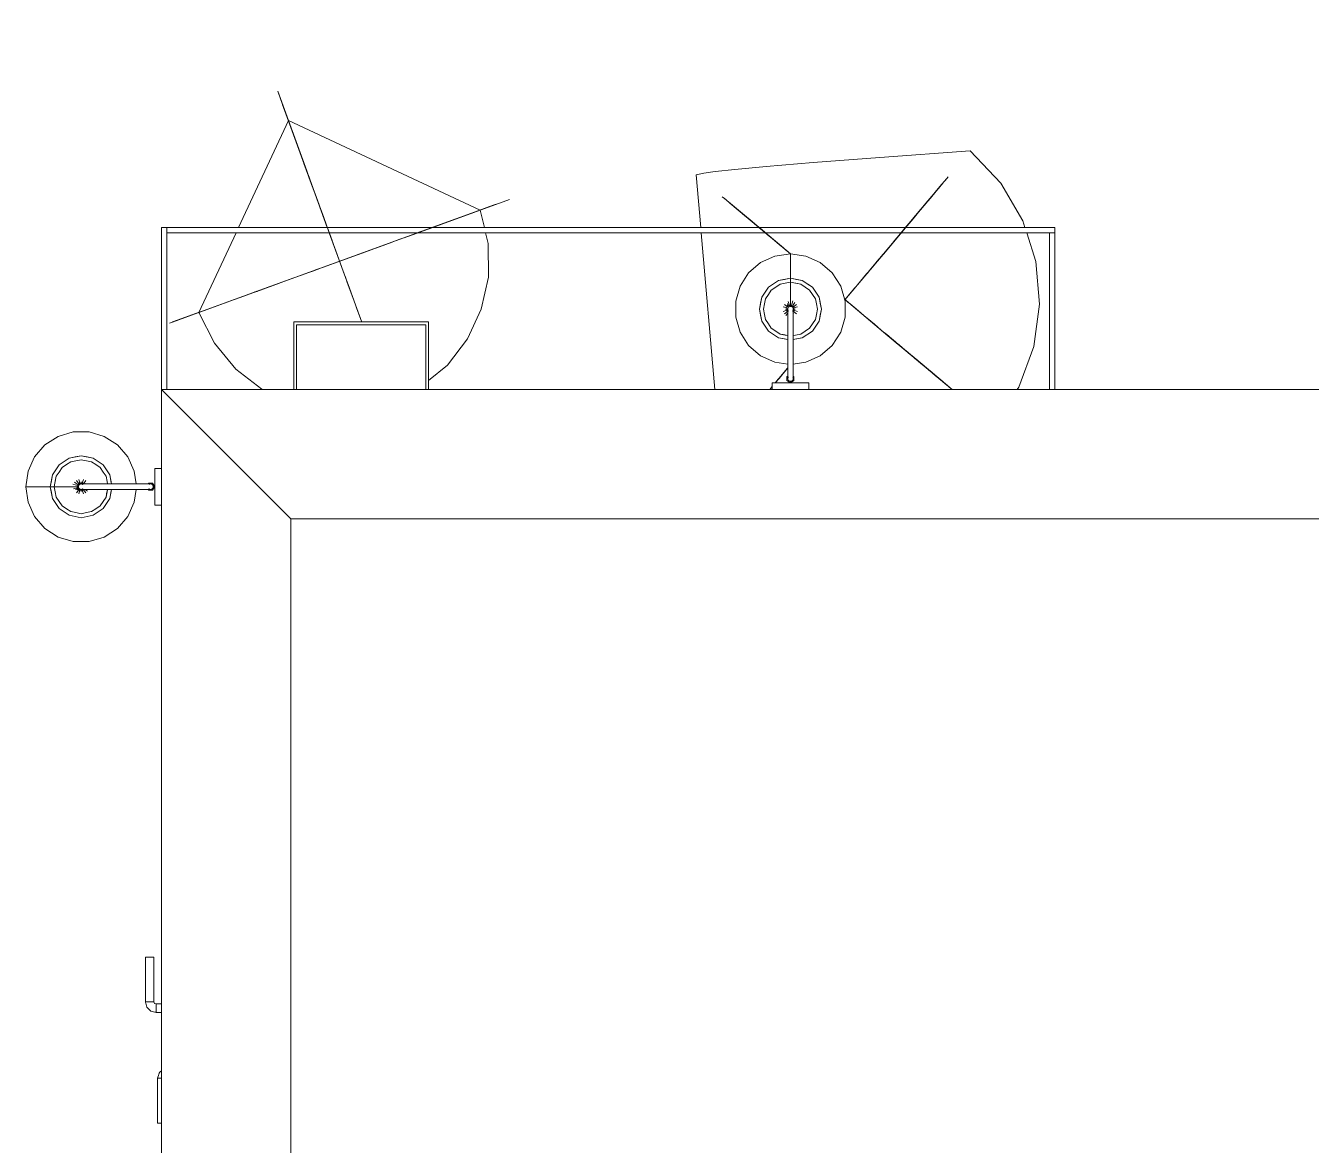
# Model space of a CAD drawing. Header units: inches. Extents: x -578 to 1873, y 397 to 1812.
# Drawn here: x 548.1 to 667.2, y 1440.7 to 1544.4 of the extents above; entities that cross this region are included whole.
import ezdxf

# ---------------------------------------------------------------- set-up
doc = ezdxf.new("R2010")
doc.units = ezdxf.units.IN
doc.header["$MEASUREMENT"] = 0
for name, color, linetype, lineweight in [('A-DOOR', 31, 'Continuous', 13), ('A-WALL', 113, 'Continuous', 13), ('E-LITE-EQPM', 33, 'Continuous', 9), ('L-PLNT', 71, 'Continuous', 9), ('Q-SPCQ', 91, 'Continuous', 9)]:
    doc.layers.add(name, color=color, linetype=linetype, lineweight=lineweight)

# ---------------------------------------------------------------- blocks, each defined once
blk = doc.blocks.new('3D Cad File Example_dwg_Door-Passage-Double-Flush - 72_ x 84_-1325326-_3D_-2813-Level 1')
at = {"layer": 'A-DOOR', "color": 21, "lineweight": 9}
for p, q in [((2.58, 5.93), (2.59, 6)), ((2.63, 6.12), (2.59, 6)), ((2.63, 6.12), (2.66, 6.24)), ((2.66, 6.24), (2.69, 6.36)), ((2.69, 6.36), (2.78, 6.45)), ((2.78, 6.45), (2.87, 6.54)), ((2.96, 6.63), (2.87, 6.54)), ((3.05, 6.72), (2.96, 6.63)), ((3.05, 6.72), (3.17, 6.76)), ((3.17, 6.76), (3.29, 6.79)), ((3.29, 6.79), (3.42, 6.82)), ((3.35, 5.87), (3.4, 6.01)), ((3.54, 6.07), (3.4, 6.01)), ((3.42, 6.82), (3.48, 6.84)), ((3.48, 6.84), (3.54, 6.86)), ((3.54, 6.86), (7.68, 6.86)), ((3.54, 6.86), (3.54, 6.84)), ((3.54, 6.8), (3.54, 6.84)), ((3.54, 6.74), (3.54, 6.8)), ((3.54, 6.74), (3.54, 6.66)), ((3.54, 6.56), (3.54, 6.66)), ((3.54, 6.46), (3.54, 6.56)), ((3.54, 6.46), (3.54, 6.36)), ((3.54, 6.36), (3.54, 6.26)), ((3.54, 6.18), (3.54, 6.26)), ((3.54, 6.12), (3.54, 6.18)), ((3.54, 6.12), (3.54, 6.08)), ((3.54, 6.07), (3.54, 6.08)), ((3.54, 6.07), (7.68, 6.07)), ((7.68, 6.84), (7.68, 6.86)), ((7.68, 6.84), (7.68, 6.86)), ((7.68, 6.84), (7.68, 6.8)), ((7.68, 6.74), (7.68, 6.8)), ((7.68, 6.74), (7.68, 6.66)), ((7.68, 6.66), (7.68, 6.56)), ((7.68, 6.56), (7.68, 6.46)), ((7.68, 6.46), (7.68, 6.36)), ((7.68, 6.36), (7.68, 6.26)), ((7.68, 6.18), (7.68, 6.26)), ((7.68, 6.18), (7.68, 6.12)), ((7.68, 6.08), (7.68, 6.12)), ((7.68, 6.08), (7.68, 6.07)), ((7.68, 6.08), (7.68, 6.07)), ((-3.54, 5.73), (-7.68, 5.73)), ((-7.68, 5.72), (-7.68, 5.73)), ((-7.68, 5.72), (-7.68, 5.73)), ((-7.68, 5.72), (-7.68, 5.68)), ((-7.68, 5.62), (-7.68, 5.68)), ((-7.68, 5.62), (-7.68, 5.53)), ((-7.68, 5.53), (-7.68, 5.44)), ((-7.68, 5.38), (-7.68, 5.44)), ((-3.48, 5.71), (-3.54, 5.73)), ((-3.54, 5.73), (-3.54, 5.72)), ((-3.54, 5.68), (-3.54, 5.72)), ((-3.54, 5.62), (-3.54, 5.68)), ((-3.54, 5.62), (-3.54, 5.53)), ((-3.54, 5.44), (-3.54, 5.53)), ((-3.54, 5.44), (-3.54, 5.38)), ((-3.48, 5.71), (-3.42, 5.7)), ((-3.29, 5.66), (-3.42, 5.7)), ((-3.29, 5.66), (-3.17, 5.63)), ((-3.05, 5.6), (-3.17, 5.63)), ((-3.05, 5.6), (-2.96, 5.51)), ((-2.96, 5.51), (-2.87, 5.42)), ((2.56, 5.87), (2.58, 5.93)), ((2.56, 5.38), (2.56, 5.87)), ((2.56, 5.87), (2.57, 5.87)), ((2.61, 5.87), (2.57, 5.87)), ((2.67, 5.87), (2.61, 5.87)), ((2.76, 5.87), (2.67, 5.87)), ((2.85, 5.87), (2.76, 5.87)), ((2.95, 5.87), (2.85, 5.87)), ((3.06, 5.87), (2.95, 5.87)), ((3.15, 5.87), (3.06, 5.87)), ((3.23, 5.87), (3.15, 5.87)), ((3.29, 5.87), (3.23, 5.87)), ((3.33, 5.87), (3.29, 5.87)), ((3.35, 5.87), (3.33, 5.87)), ((3.35, 5.38), (3.35, 5.87))]:
    blk.add_line(p, q, dxfattribs=at)
blk = doc.blocks.new('3D Cad File Example_dwg_Scupper - 12_W x 9_H-1923572-_3D_-3508-Level 1')
at = {"layer": 'Q-SPCQ'}
for p, q in [((-6.25, 5.13), (-6.25, 11.38)), ((6.25, 11.38), (-6.25, 11.38)), ((-6, 5.13), (-6, 11.12)), ((6, 11.12), (-6, 11.12)), ((6, 11.12), (6, 5.13)), ((6.25, 5.13), (6.25, 11.38))]:
    blk.add_line(p, q, dxfattribs=at)
blk = doc.blocks.new('3D Cad File Example_dwg_RPC Shrub - Lupin 3_-10_-1394599-_3D_-V99-Level 1')
at = {"layer": 'L-PLNT'}
for p, q in [((0, 16.02), (0, 16.76)), ((0, 16.76), (0, 8.9)), ((0, 7.27), (0, 16.02)), ((0, 14.98), (0, 15.42)), ((0, 15.42), (0, 15.14)), ((0, 15.14), (0, 10.95)), ((0, 14.98), (0, 9.94)), ((0, 14.09), (0, 14.83)), ((0, 14.83), (0, 8.16)), ((0, 13.86), (-7.72, 6.14)), ((0, 9.19), (0, 14.09)), ((13.86, 0), (0, 13.86)), ((0, 8.14), (0, 10.95)), ((0, 9.87), (0, 10.08)), ((0, 10.08), (0, 8.9)), ((0, 8.16), (0, 9.94)), ((0, 9.52), (0, 9.9)), ((0, 9.9), (0, 3.33)), ((0, 9.87), (0, 9.48)), ((0, 7.12), (0, 9.64)), ((0, 9.59), (0, 9.64)), ((0, 9.59), (0, 9.51)), ((0, 9.52), (0, 9.19)), ((0, 9.51), (0, 9.39)), ((0, 9.48), (0, 6.82)), ((0, 9.39), (0, 9.26)), ((0, 9.26), (0, 9.12)), ((0, 9.19), (0, 8.88)), ((0, 8.9), (0, 9.19)), ((0, 8.34), (0, 9.14)), ((0, 9.14), (0, 7.56)), ((0, 9.12), (0, 9)), ((0, 8.9), (0, 9)), ((0, 8.88), (0, 8.58)), ((0, 8.58), (0, 8.27)), ((0, 7.8), (0, 8.34)), ((0, 6.82), (0, 8.3)), ((0, 8.2), (0, 8.3)), ((0, 8.27), (0, 7.94)), ((0, 8.2), (0, 8.08)), ((0, 7.56), (0, 8.14)), ((0, 8.08), (0, 7.95)), ((0, 7.95), (0, 7.81)), ((0, 7.94), (0, 7.56)), ((0, 7.81), (0, 7.7)), ((0, 7.48), (0, 7.8)), ((0, 7.61), (0, 7.7)), ((0, 7.56), (0, 7.61)), ((0, 7.41), (0, 7.56)), ((0, 7.43), (0, 7.56)), ((0, 7.48), (0, 7.41)), ((0, 7.43), (0, 7.32)), ((0, 6.38), (0, 7.42)), ((0, 7.41), (0, 7.42)), ((0, 6.82), (0, 7.41)), ((0, 7.32), (0, 7.24)), ((0, 7.27), (0, 7.12)), ((0, 7.24), (0, 7.17)), ((0, 7.17), (0, 7.11)), ((0, 7.11), (0, 7.05)), ((0, 7.05), (0, 6.97)), ((0, 6.97), (0, 6.38)), ((0, 6.82), (0, 5.93)), ((-8.11, 5.75), (-13.86, 0)), ((0, 3.56), (0, 5.93)), ((0, 5.19), (0, 5.34)), ((0, 4.3), (0, 5.34)), ((0, 5.19), (0, 4.3)), ((0, 4.3), (0, 3.56)), ((0, 4.3), (0, 3.71)), ((0, 3.11), (0, 3.71)), ((0, 2.04), (0, 3.39)), ((0, 3.39), (0, 3.2)), ((0, 3.2), (0, 2.37)), ((0, 2.22), (0, 3.11)), ((0, 2.79), (0, -5.99)), ((0, 2.37), (0, 2.22)), ((0, 2.04), (0, 2.22)), ((0, 2.22), (0, 0.84)), ((0, 1.04), (0, 1.48)), ((0, 1.48), (0, 0.12)), ((-13.86, 0), (-13.49, -3.17)), ((0, 1.04), (0, -1.33)), ((0, 0.84), (0, 0.21)), ((0, 0.12), (0, 0.21)), ((13.86, 0), (13.67, -1.65)), ((-16, 0), (-16.76, 0)), ((-16.76, 0), (-16.61, 0)), ((-8.9, 0), (-16.61, 0)), ((-16.45, 0), (-16.46, 0)), ((-16.46, 0), (-14.6, 0)), ((-16.45, 0), (-14.43, 0)), ((-16, 0), (-13.82, 0)), ((-14.6, 0), (-10.56, 0)), ((-8.01, 0), (-14.43, 0)), ((-10.38, 0), (-13.94, 0)), ((-13.94, 0), (-13.74, 0)), ((-13.74, 0), (-13.82, 0)), ((-13.79, 0), (-13.05, 0)), ((-13.79, 0), (-8.45, 0)), ((-13.05, 0), (-7.12, 0)), ((-8.75, 0), (-11.27, 0)), ((-11.27, 0), (-10.38, 0)), ((-7.86, 0), (-10.56, 0)), ((7.67, 0), (-10.1, 0)), ((-10.1, 0), (-8.33, 0)), ((-7.86, 0), (-9.79, 0)), ((-9.79, 0), (-9.7, 0)), ((-9.7, 0), (-9.54, 0)), ((-9.54, 0), (-9.33, 0)), ((-9.33, 0), (-9.09, 0)), ((-8.9, 0), (-9.19, 0)), ((-9.19, 0), (-8.01, 0)), ((-9.09, 0), (-8.85, 0)), ((-8.85, 0), (-8.63, 0)), ((-8.75, 0), (-8.36, 0)), ((-8.45, 0), (-8.63, 0)), ((-8.33, 0), (-8.36, 0)), ((-8.11, 0), (-8.16, 0)), ((-8.16, 0), (-5.91, 0)), ((-8.02, 0), (-8.11, 0)), ((-7.64, 0), (-8.02, 0)), ((-7.52, 0), (-7.64, 0)), ((-7.52, 0), (-7.41, 0)), ((-7.41, 0), (-4.6, 0)), ((-7.12, 0), (-6.97, 0)), ((-6.97, 0), (-6.11, 0)), ((-5.91, 0), (-6.11, 0)), ((-4.3, 0), (-5.04, 0)), ((-4.6, 0), (-5.04, 0)), ((-2.67, 0), (-4.3, 0)), ((-2.65, 0), (-3.78, 0)), ((-3.78, 0), (-3.74, 0)), ((-3.74, 0), (-3.14, 0)), ((-2.08, 0), (-3.14, 0)), ((-2.67, 0), (-2.37, 0)), ((-1.78, 0), (-2.65, 0)), ((-1.48, 0), (-2.37, 0)), ((-2.08, 0), (-1.78, 0)), ((-1.33, 0), (-1.48, 0)), ((1.04, 0), (-1.33, 0)), ((1.48, 0), (0.12, 0)), ((0.12, 0), (0.21, 0)), ((0.84, 0), (0.21, 0)), ((2.22, 0), (0.84, 0)), ((1.04, 0), (1.48, 0)), ((2.04, 0), (2.22, 0)), ((2.04, 0), (3.39, 0)), ((2.22, 0), (3.11, 0)), ((2.37, 0), (2.22, 0)), ((3.2, 0), (2.37, 0)), ((3.11, 0), (3.71, 0)), ((3.39, 0), (3.2, 0)), ((4.3, 0), (3.56, 0)), ((3.56, 0), (5.93, 0)), ((4.3, 0), (3.71, 0)), ((5.19, 0), (4.3, 0)), ((4.3, 0), (5.34, 0)), ((5.19, 0), (5.34, 0)), ((6.82, 0), (5.93, 0)), ((6.97, 0), (6.38, 0)), ((6.38, 0), (7.42, 0)), ((6.82, 0), (7.41, 0)), ((9.48, 0), (6.82, 0)), ((6.82, 0), (8.3, 0)), ((7.05, 0), (6.97, 0)), ((7.11, 0), (7.05, 0)), ((7.17, 0), (7.11, 0)), ((7.27, 0), (7.12, 0)), ((7.12, 0), (9.64, 0)), ((7.24, 0), (7.17, 0)), ((7.32, 0), (7.24, 0)), ((7.27, 0), (16.02, 0)), ((7.43, 0), (7.32, 0)), ((7.48, 0), (7.41, 0)), ((7.41, 0), (7.56, 0)), ((7.41, 0), (7.42, 0)), ((7.43, 0), (7.56, 0)), ((7.48, 0), (7.8, 0)), ((7.81, 0), (7.56, 0)), ((7.56, 0), (8.14, 0)), ((9.14, 0), (7.56, 0)), ((7.56, 0), (7.61, 0)), ((7.61, 0), (7.7, 0)), ((7.81, 0), (7.7, 0)), ((7.8, 0), (8.34, 0)), ((7.95, 0), (7.81, 0)), ((8.08, 0), (7.95, 0)), ((8.2, 0), (8.08, 0)), ((8.14, 0), (10.95, 0)), ((14.83, 0), (8.16, 0)), ((8.16, 0), (9.94, 0)), ((8.2, 0), (8.3, 0)), ((8.34, 0), (9.14, 0)), ((10.08, 0), (8.9, 0)), ((8.9, 0), (9, 0)), ((16.76, 0), (8.9, 0)), ((8.9, 0), (9.19, 0)), ((9.12, 0), (9, 0)), ((9.26, 0), (9.12, 0)), ((9.9, 0), (9.14, 0)), ((9.19, 0), (9.14, 0)), ((9.52, 0), (9.19, 0)), ((9.19, 0), (14.09, 0)), ((9.39, 0), (9.26, 0)), ((9.51, 0), (9.39, 0)), ((9.87, 0), (9.48, 0)), ((9.59, 0), (9.51, 0)), ((9.52, 0), (9.9, 0)), ((9.59, 0), (9.64, 0)), ((9.87, 0), (10.08, 0)), ((14.98, 0), (9.94, 0)), ((15.14, 0), (10.95, 0)), ((14.09, 0), (14.83, 0)), ((14.98, 0), (15.42, 0)), ((15.42, 0), (15.14, 0)), ((16.02, 0), (16.76, 0)), ((0, -1.33), (0, -1.48)), ((0, -1.48), (0, -2.37)), ((0, -2.08), (0, -1.78)), ((0, -1.78), (0, -2.65)), ((0, -2.08), (0, -3.14)), ((0, -2.67), (0, -2.37)), ((13.61, -2.16), (13.49, -3.17)), ((-13.49, -3.17), (-12.45, -6.09)), ((0, -2.65), (0, -3.78)), ((0, -2.67), (0, -4.3)), ((0, -3.74), (0, -3.14)), ((13.49, -3.17), (12.45, -6.09)), ((0, -3.78), (0, -3.74)), ((0, -4.3), (0, -5.04)), ((0, -5.99), (0, -4.6)), ((0, -4.6), (0, -5.04)), ((0, -5.99), (0, -5.91)), ((0, -5.91), (0, -5.99)), ((-12.45, -6.09), (-10.81, -8.66)), ((12.45, -6.09), (10.81, -8.66)), ((-10.81, -8.66), (-10.75, -8.73)), ((10.81, -8.66), (8.66, -10.81)), ((8.66, -10.81), (6.09, -12.45)), ((3.97, -13.2), (6.09, -12.45))]:
    blk.add_line(p, q, dxfattribs=at)
blk = doc.blocks.new('3D Cad File Example_dwg_RPC Shrub - Switchgrass 4_-6_-1394617-_3D_-V101-Level 1')
at = {"layer": 'L-PLNT'}
for p, q in [((0, 18.01), (-3.47, 14.54)), ((0.55, 17.55), (0, 18.01)), ((0.55, 17.55), (1.36, 16.83)), ((1.36, 16.83), (2.67, 15.57)), ((2.67, 15.57), (4.74, 13.53)), ((0, 14.62), (0, 14.84)), ((0, 14.84), (0, 14.42)), ((0, 14.62), (0, 13.99)), ((0, 14.42), (0, 13.91)), ((-3.83, 14.19), (-14.12, 3.9)), ((0, 14.1), (0, 14.11)), ((0, 14.11), (0, 12.89)), ((0, 14.05), (0, 14.1)), ((0, 13.99), (0, 14.05)), ((0, 13.99), (0, 12.15)), ((0, 13.91), (0, 13.99)), ((0, 13.91), (0, 12.05)), ((0, 13.83), (0, 13.91)), ((0, 13.75), (0, 13.83)), ((0, 13.75), (0, 13.68)), ((0, 11.94), (0, 13.68)), ((0, 13.24), (0, 13.39)), ((0, 13.39), (0, 11.07)), ((0, 13.24), (0, 13)), ((4.74, 13.53), (7.82, 10.43)), ((0, 13), (0, 12.68)), ((0, 11.08), (0, 12.96)), ((0, 12.96), (0, 9.77)), ((0, 12.89), (0, 11.81)), ((0, 11.68), (0, 12.88)), ((0, 12.88), (0, 12.87)), ((0, 12.54), (0, 12.87)), ((0, 12.68), (0, 12.29)), ((0, 11.08), (0, 12.67)), ((0, 11.94), (0, 12.67)), ((0, 12.54), (0, 12.52)), ((0, 12.52), (0, 12)), ((0, 12.29), (0, 11.81)), ((0, 12.15), (0, 11.26)), ((0, 12.05), (0, 11.4)), ((0, 12), (0, 11.53)), ((0, 7.46), (0, 11.94)), ((0, 11.94), (0, 11.91)), ((0, 11.91), (0, 11.87)), ((0, 11.87), (0, 11.82)), ((0, 11.82), (0, 11.77)), ((0, 11.81), (0, 11.26)), ((0, 11.81), (0, 10.79)), ((0, 11.77), (0, 11.72)), ((0, 11.72), (0, 11.68)), ((0, 11.68), (0, 11.65)), ((0, 11.68), (0, 10.59)), ((0, 11.65), (0, 11.25)), ((0, 11.53), (0, 10.62)), ((0, 11.4), (0, 10.79)), ((0, 11.11), (0, 11.36)), ((0, 11.36), (0, 11.33)), ((0, 11.36), (0, 11.22)), ((0, 11.36), (0, 10.98)), ((0, 11.33), (0, 10.98)), ((0, 11.26), (0, 10.64)), ((0, 11.26), (0, 10.6)), ((0, 11.25), (0, 10.2)), ((0, 11.22), (0, 10.28)), ((0, 11.11), (0, 9.83)), ((0, 11.07), (0, 9.34)), ((0, 10.98), (0, 9.17)), ((0, 10.98), (0, 10.93)), ((0, 10.93), (0, 8.76)), ((0, 10.64), (0, 10.79)), ((0, 10.79), (0, 9.79)), ((0, 10.42), (0, 10.68)), ((0, 10.68), (0, 10.32)), ((0, 10.62), (0, 10.12)), ((0, 10.6), (0, 10.35)), ((0, 10.59), (0, 9.56)), ((0, 10.25), (0, 10.58)), ((0, 10.58), (0, 10.49)), ((0, 10.49), (0, 10.28)), ((0, 10.42), (0, 9.37)), ((0, 10.35), (0, 10.06)), ((0, 10.32), (0, 10.14)), ((0, 10.28), (0, 8.63)), ((0, 10.28), (0, 7.01)), ((0, 10.25), (0, 8.38)), ((0, 10.2), (0, 9.06)), ((0, 10.14), (0, 9.86)), ((0, 10.12), (0, 9.56)), ((0, 10.06), (0, 9.07)), ((0, 9.86), (0, 9.52)), ((0, 9.77), (0, 9.83)), ((0, 9.79), (0, 7.53)), ((0, 8.9), (0, 9.63)), ((0, 9.63), (0, 7.81)), ((0, 8.9), (0, 9.56)), ((0, 9.56), (0, 8.57)), ((7.82, 10.43), (12.16, 6)), ((0, 9.52), (0, 9.16)), ((0, 9.37), (0, 9.34)), ((0, 9.17), (0, 8.67)), ((0, 9.16), (0, 8.82)), ((0, 9.07), (0, 7.97)), ((0, 9.06), (0, 8.57)), ((0, 8.18), (0, 9.05)), ((0, 9.04), (0, 9.05)), ((0, 9.01), (0, 9.04)), ((0, 8.96), (0, 9.01)), ((0, 8.91), (0, 8.96)), ((0, 8.86), (0, 8.91)), ((0, 8.8), (0, 8.86)), ((0, 8.82), (0, 8.55)), ((0, 8.8), (0, 8.76)), ((0, 7.46), (0, 8.76)), ((0, 8.76), (0, 7.89)), ((0, 8.67), (0, 8.37)), ((0, 8.63), (0, 7.97)), ((0, 8.57), (0, 8.18)), ((0, 8.57), (0, 7.57)), ((0, 8.55), (0, 8.37)), ((0, 8.38), (0, 7.54)), ((0, 8.37), (0, 8.37)), ((0, 7.97), (0, 7.46)), ((0, 7.97), (0, 6.85)), ((0, 7.89), (0, 6.6)), ((0, 7.81), (0, 7.23)), ((0, 7.57), (0, 6.6)), ((0, 7.54), (0, 7.23)), ((0, 7.53), (0, 6.6)), ((0, 7.14), (0, 7.46)), ((0, 7.14), (0, 7.02)), ((0, 7.02), (0, 6.6)), ((0, 7.01), (0, 6.6)), ((0, 6.85), (0, 6.6)), ((12.16, 6), (18.01, 0)), ((-10.51, 0), (-10.85, 0)), ((-10.85, 0), (-10.76, 0)), ((-10.85, 0), (-10.51, 0)), ((-10.51, 0), (-10.85, 0)), ((-10.85, 0), (-10.51, 0)), ((-10.85, 0), (-10.51, 0)), ((-10.85, 0), (-10.51, 0)), ((-10.85, 0), (-10.51, 0)), ((-10.76, 0), (-10.51, 0)), ((-10.03, 0), (-9.31, 0)), ((-10.03, 0), (-9.87, 0)), ((-10.03, 0), (-8.32, 0)), ((-10.03, 0), (-8.26, 0)), ((-8.49, 0), (-10.03, 0)), ((-10.03, 0), (-9.63, 0)), ((-10.03, 0), (-9.05, 0)), ((-10.03, 0), (-8.81, 0)), ((-10.03, 0), (-9.58, 0)), ((-10.03, 0), (-9.18, 0)), ((-9.87, 0), (-9.49, 0)), ((-9.63, 0), (-9.19, 0)), ((-9.58, 0), (-8.94, 0)), ((-9.49, 0), (-8.41, 0)), ((-9.31, 0), (-8.49, 0)), ((-9.19, 0), (-9.15, 0)), ((-9.18, 0), (-8.32, 0)), ((-9.15, 0), (-8.98, 0)), ((-9.05, 0), (-8.32, 0)), ((-8.98, 0), (-8.26, 0)), ((-8.32, 0), (-8.94, 0)), ((-8.81, 0), (-8.26, 0)), ((-8.49, 0), (-8.26, 0)), ((-8.49, 0), (-8.26, 0)), ((-8.26, 0), (-8.47, 0)), ((-8.47, 0), (-8.46, 0)), ((-8.46, 0), (-8.26, 0)), ((-8.41, 0), (-8.32, 0)), ((-8.32, 0), (-8.26, 0)), ((-0.03, 0), (1.38, 0)), ((3.37, 0), (-0.03, 0)), ((0, -0.36), (0, 0.05)), ((0, 0.05), (0, -4.66)), ((1.38, 0), (1.43, 0)), ((1.49, 0), (1.43, 0)), ((1.57, 0), (1.49, 0)), ((1.65, 0), (1.57, 0)), ((1.72, 0), (1.65, 0)), ((1.77, 0), (1.72, 0)), ((1.81, 0), (1.77, 0)), ((1.81, 0), (3.11, 0)), ((3.69, 0), (3.11, 0)), ((3.55, 0), (3.26, 0)), ((3.26, 0), (3.55, 0)), ((3.48, 0), (3.37, 0)), ((3.56, 0), (3.48, 0)), ((4.88, 0), (3.55, 0)), ((3.55, 0), (3.61, 0)), ((3.61, 0), (3.56, 0)), ((3.61, 0), (3.69, 0)), ((3.64, 0), (3.61, 0)), ((3.94, 0), (3.64, 0)), ((3.69, 0), (5.57, 0)), ((3.69, 0), (3.8, 0)), ((3.8, 0), (3.91, 0)), ((3.91, 0), (4.01, 0)), ((4.52, 0), (3.94, 0)), ((4.01, 0), (4.08, 0)), ((4.13, 0), (4.08, 0)), ((4.34, 0), (4.13, 0)), ((4.31, 0), (4.28, 0)), ((4.28, 0), (4.34, 0)), ((4.74, 0), (4.31, 0)), ((4.89, 0), (4.34, 0)), ((4.94, 0), (4.34, 0)), ((5.52, 0), (4.52, 0)), ((5.51, 0), (4.74, 0)), ((4.99, 0), (4.88, 0)), ((4.89, 0), (4.99, 0)), ((5.8, 0), (4.94, 0)), ((7.89, 0), (5.43, 0)), ((6.54, 0), (5.43, 0)), ((5.57, 0), (5.51, 0)), ((7.01, 0), (5.52, 0)), ((6.85, 0), (5.8, 0)), ((6.44, 0), (6.15, 0)), ((7.53, 0), (6.15, 0)), ((7.02, 0), (6.44, 0)), ((7.57, 0), (6.54, 0)), ((7.97, 0), (6.85, 0)), ((10.28, 0), (7.01, 0)), ((7.14, 0), (7.02, 0)), ((7.14, 0), (7.46, 0)), ((7.81, 0), (7.23, 0)), ((7.54, 0), (7.23, 0)), ((7.46, 0), (11.94, 0)), ((7.46, 0), (8.76, 0)), ((7.97, 0), (7.46, 0)), ((9.79, 0), (7.53, 0)), ((8.38, 0), (7.54, 0)), ((8.57, 0), (7.57, 0)), ((9.63, 0), (7.81, 0)), ((8.76, 0), (7.89, 0)), ((8.63, 0), (7.97, 0)), ((9.07, 0), (7.97, 0)), ((8.57, 0), (8.18, 0)), ((8.18, 0), (9.05, 0)), ((8.67, 0), (8.37, 0)), ((8.55, 0), (8.37, 0)), ((8.37, 0), (8.37, 0)), ((10.25, 0), (8.38, 0)), ((8.82, 0), (8.55, 0)), ((9.06, 0), (8.57, 0)), ((9.56, 0), (8.57, 0)), ((10.28, 0), (8.63, 0)), ((9.17, 0), (8.67, 0)), ((8.8, 0), (8.76, 0)), ((10.93, 0), (8.76, 0)), ((8.8, 0), (8.86, 0)), ((9.16, 0), (8.82, 0)), ((8.86, 0), (8.91, 0)), ((8.9, 0), (9.63, 0)), ((8.9, 0), (9.56, 0)), ((8.91, 0), (8.96, 0)), ((8.96, 0), (9.01, 0)), ((9.01, 0), (9.04, 0)), ((9.04, 0), (9.05, 0)), ((10.2, 0), (9.06, 0)), ((10.06, 0), (9.07, 0)), ((9.52, 0), (9.16, 0)), ((10.98, 0), (9.17, 0)), ((11.07, 0), (9.34, 0)), ((9.37, 0), (9.34, 0)), ((10.42, 0), (9.37, 0)), ((9.86, 0), (9.52, 0)), ((10.59, 0), (9.56, 0)), ((10.12, 0), (9.56, 0)), ((12.96, 0), (9.77, 0)), ((9.77, 0), (9.83, 0)), ((10.79, 0), (9.79, 0)), ((11.11, 0), (9.83, 0)), ((10.14, 0), (9.86, 0)), ((10.35, 0), (10.06, 0)), ((10.62, 0), (10.12, 0)), ((10.32, 0), (10.14, 0)), ((11.25, 0), (10.2, 0)), ((10.25, 0), (10.58, 0)), ((11.22, 0), (10.28, 0)), ((10.49, 0), (10.28, 0)), ((10.68, 0), (10.32, 0)), ((10.6, 0), (10.35, 0)), ((10.42, 0), (10.68, 0)), ((10.58, 0), (10.49, 0)), ((11.68, 0), (10.59, 0)), ((11.26, 0), (10.6, 0)), ((11.53, 0), (10.62, 0)), ((11.26, 0), (10.64, 0)), ((10.64, 0), (10.79, 0)), ((11.4, 0), (10.79, 0)), ((11.81, 0), (10.79, 0)), ((10.98, 0), (10.93, 0)), ((11.33, 0), (10.98, 0)), ((11.36, 0), (10.98, 0)), ((13.39, 0), (11.07, 0)), ((11.08, 0), (12.96, 0)), ((11.08, 0), (12.67, 0)), ((11.11, 0), (11.36, 0)), ((11.36, 0), (11.22, 0)), ((11.65, 0), (11.25, 0)), ((11.81, 0), (11.26, 0)), ((12.15, 0), (11.26, 0)), ((11.36, 0), (11.33, 0)), ((12.05, 0), (11.4, 0)), ((12, 0), (11.53, 0)), ((11.68, 0), (11.65, 0)), ((11.72, 0), (11.68, 0)), ((11.68, 0), (12.88, 0)), ((11.77, 0), (11.72, 0)), ((11.82, 0), (11.77, 0)), ((12.29, 0), (11.81, 0)), ((12.89, 0), (11.81, 0)), ((11.87, 0), (11.82, 0)), ((11.91, 0), (11.87, 0)), ((11.94, 0), (11.91, 0)), ((11.94, 0), (12.67, 0)), ((11.94, 0), (13.68, 0)), ((12.52, 0), (12, 0)), ((13.91, 0), (12.05, 0)), ((13.99, 0), (12.15, 0)), ((12.68, 0), (12.29, 0)), ((12.54, 0), (12.52, 0)), ((12.54, 0), (12.87, 0)), ((13, 0), (12.68, 0)), ((12.88, 0), (12.87, 0)), ((14.11, 0), (12.89, 0)), ((13.24, 0), (13, 0)), ((13.24, 0), (13.39, 0)), ((13.75, 0), (13.68, 0)), ((13.75, 0), (13.83, 0)), ((13.83, 0), (13.91, 0)), ((14.42, 0), (13.91, 0)), ((13.91, 0), (13.99, 0)), ((14.62, 0), (13.99, 0)), ((13.99, 0), (14.05, 0)), ((14.05, 0), (14.1, 0)), ((14.1, 0), (14.11, 0)), ((14.84, 0), (14.42, 0)), ((14.62, 0), (14.84, 0)), ((18.01, 0), (17.54, -4.13)), ((-10.85, 0), (-10.53, 0)), ((-10.85, 0), (-10.51, 0)), ((-10.03, 0), (-9.51, 0)), ((-10.03, 0), (-8.78, 0)), ((-9.51, 0), (-8.52, 0)), ((-8.78, 0), (-8.26, 0)), ((-8.52, 0), (-8.26, 0)), ((0, -0.51), (0, -0.35)), ((0, -0.35), (0, -0.62)), ((0, -0.65), (0, -0.36)), ((0, -0.56), (0, -0.51)), ((0, -0.6), (0, -0.56)), ((0, -0.63), (0, -0.6)), ((0, -0.62), (0, -1.09)), ((0, -0.65), (0, -0.63)), ((0, -0.67), (0, -0.65)), ((0, -0.67), (0, -0.65)), ((0, -0.67), (0, -0.67)), ((0, -1.9), (0, -1.09)), ((0, -2.33), (0, -1.9)), ((0, -2.87), (0, -2.33)), ((0, -3.55), (0, -2.87)), ((0, -4.37), (0, -3.55)), ((0, -5.57), (0, -4.37)), ((0, -4.42), (0, -7.6)), ((0, -4.42), (0, -6.44)), ((0, -4.66), (0, -4.81)), ((17.54, -4.13), (16.18, -7.92)), ((0, -4.81), (0, -4.91)), ((0, -4.85), (0, -4.83)), ((0, -5.28), (0, -4.83)), ((0, -5.47), (0, -4.85)), ((0, -4.91), (0, -4.97)), ((0, -5), (0, -4.97)), ((0, -5.09), (0, -4.99)), ((0, -4.99), (0, -5)), ((0, -5), (0, -5.01)), ((0, -5.01), (0, -5)), ((0, -5.22), (0, -5.09)), ((0, -5.64), (0, -5.22)), ((0, -5.44), (0, -5.28)), ((0, -8.19), (0, -5.44)), ((0, -6.04), (0, -5.47)), ((0, -6.35), (0, -5.57)), ((0, -5.76), (0, -5.64)), ((0, -5.76), (0, -5.86)), ((0, -5.86), (0, -5.86)), ((0, -5.86), (0, -6.1)), ((0, -6.55), (0, -6.04)), ((0, -6.53), (0, -6.1)), ((0, -7.48), (0, -6.35)), ((0, -7.41), (0, -6.44)), ((0, -8.46), (0, -6.52)), ((0, -6.95), (0, -6.52)), ((0, -7.3), (0, -6.53)), ((0, -6.98), (0, -6.55)), ((0, -7.64), (0, -6.95)), ((0, -7.31), (0, -6.98)), ((0, -8.32), (0, -7.17)), ((0, -7.48), (0, -7.17)), ((0, -8.49), (0, -7.3)), ((0, -7.53), (0, -7.31)), ((0, -8.81), (0, -7.41)), ((0, -10.5), (0, -7.46)), ((0, -8.08), (0, -7.46)), ((0, -8.78), (0, -7.48)), ((0, -7.89), (0, -7.48)), ((0, -7.6), (0, -7.53)), ((0, -8.52), (0, -7.64)), ((0, -8.49), (0, -7.89)), ((0, -8.98), (0, -8.08)), ((0, -8.19), (0, -8.47)), ((0, -10.48), (0, -8.32)), ((0, -9.05), (0, -8.32)), ((0, -8.32), (0, -8.94)), ((0, -8.41), (0, -8.32)), ((0, -9.18), (0, -8.32)), ((15.83, -8.46), (16.18, -7.92)), ((0, -9.49), (0, -8.41)), ((0, -8.47), (0, -8.46)), ((0, -8.49), (0, -10.21)), ((0, -9.31), (0, -8.49)), ((0, -9.51), (0, -8.52)), ((0, -10.09), (0, -8.78)), ((0, -10.42), (0, -8.81)), ((0, -9.58), (0, -8.94)), ((0, -9.15), (0, -8.98)), ((0, -11.65), (0, -9.05)), ((0, -9.19), (0, -9.15)), ((0, -10.08), (0, -9.18)), ((0, -9.63), (0, -9.19)), ((0, -10.35), (0, -9.31)), ((0, -9.87), (0, -9.49)), ((0, -10.53), (0, -9.51)), ((14.05, -11.26), (15.55, -8.91)), ((0, -10.2), (0, -9.58)), ((0, -10.15), (0, -9.63)), ((0, -10.27), (0, -9.87)), ((0, -10.95), (0, -10.08)), ((0, -11.23), (0, -10.09)), ((0, -10.22), (0, -10.15)), ((0, -10.76), (0, -10.2)), ((0, -10.21), (0, -10.22)), ((0, -10.27), (0, -12.93)), ((0, -10.35), (0, -11.63)), ((0, -12.04), (0, -10.42)), ((0, -10.98), (0, -10.48)), ((0, -12.67), (0, -10.5)), ((0, -11.5), (0, -10.53)), ((0, -11.21), (0, -10.76)), ((0, -11.8), (0, -10.93)), ((0, -10.93), (0, -11.6)), ((0, -11.73), (0, -10.95)), ((0, -11.54), (0, -10.98)), ((0, -11.52), (0, -11.21)), ((0, -12.04), (0, -11.23)), ((0, -11.5), (0, -12.35)), ((0, -11.63), (0, -11.52)), ((0, -11.83), (0, -11.54)), ((0, -12.25), (0, -11.6)), ((0, -11.65), (0, -11.8)), ((0, -12.37), (0, -11.73)), ((0, -12.93), (0, -11.83)), ((11.26, -14.05), (14.05, -11.26)), ((0, -12.35), (0, -12.04)), ((0, -12.93), (0, -12.04)), ((0, -12.84), (0, -12.25)), ((0, -12.8), (0, -12.37)), ((0, -12.67), (0, -12.93)), ((0, -12.93), (0, -12.8)), ((0, -12.93), (0, -12.84)), ((7.92, -16.18), (11.26, -14.05)), ((4.13, -17.54), (7.92, -16.18)), ((3.89, -17.56), (4.13, -17.54))]:
    blk.add_line(p, q, dxfattribs=at)
blk = doc.blocks.new('3D Cad File Example_dwg_Wall Lamp - Bracket - 150W - 120V-1656590-_3D_-3489-Level 1')
at = {"layer": 'E-LITE-EQPM'}
for p, q in [((497, 52.44), (495.56, 52.23)), ((497, 52.44), (498.44, 52.23)), ((497, 50.18), (497, 52.44)), ((494.23, 51.62), (493.13, 50.67)), ((495.56, 52.23), (494.23, 51.62)), ((498.44, 52.23), (499.77, 51.62)), ((499.77, 51.62), (500.87, 50.67)), ((492.34, 49.44), (493.13, 50.67)), ((497, 50.18), (495.9, 49.96)), ((495.9, 49.96), (496.45, 50.07)), ((497, 50.18), (496.45, 50.07)), ((498.1, 49.96), (497, 50.18)), ((497, 50.18), (497.55, 50.07)), ((497, 49.81), (497, 50.18)), ((498.1, 49.96), (497.55, 50.07)), ((501.66, 49.44), (500.87, 50.67)), ((491.93, 48.04), (492.34, 49.44)), ((494.35, 48.41), (494.97, 49.34)), ((494.35, 48.41), (494.66, 48.88)), ((494.97, 49.34), (494.66, 48.88)), ((495.23, 49.08), (494.96, 48.67)), ((494.97, 49.34), (495.9, 49.96)), ((494.97, 49.34), (495.44, 49.65)), ((495.64, 49.35), (495.23, 49.08)), ((495.9, 49.96), (495.44, 49.65)), ((496.04, 49.62), (495.64, 49.35)), ((496.04, 49.62), (496.52, 49.72)), ((497, 49.81), (496.52, 49.72)), ((497.67, 49.68), (497, 49.81)), ((497, 49.81), (497, 49.71)), ((497, 49.81), (497.48, 49.72)), ((497, 49.81), (497, 49.72)), ((497, 49.62), (497, 49.72)), ((497, 49.62), (497, 49.71)), ((497, 49.62), (497, 49.35)), ((497, 49.08), (497, 49.35)), ((497, 49.08), (497, 48.67)), ((497.96, 49.62), (497.48, 49.72)), ((497.96, 49.62), (497.67, 49.68)), ((497.96, 49.62), (498.36, 49.35)), ((498.1, 49.96), (499.03, 49.34)), ((498.1, 49.96), (498.56, 49.65)), ((498.77, 49.08), (498.36, 49.35)), ((499.03, 49.34), (498.56, 49.65)), ((498.77, 49.08), (499.04, 48.67)), ((499.03, 49.34), (499.65, 48.41)), ((499.03, 49.34), (499.34, 48.88)), ((499.65, 48.41), (499.34, 48.88)), ((501.66, 49.44), (502.07, 48.04)), ((491.93, 46.58), (491.93, 48.04)), ((494.13, 47.31), (494.35, 48.41)), ((494.13, 47.31), (494.24, 47.86)), ((494.35, 48.41), (494.24, 47.86)), ((494.5, 47.31), (494.6, 47.79)), ((494.69, 48.27), (494.6, 47.79)), ((494.96, 48.67), (494.69, 48.27)), ((496.72, 47.53), (496.44, 47.74)), ((497, 47.69), (496.68, 47.5)), ((496.8, 47.57), (496.7, 47.71)), ((496.86, 47.6), (496.74, 47.83)), ((496.9, 47.66), (496.8, 48.01)), ((497, 48.27), (497, 48.67)), ((497, 47.79), (497, 48.27)), ((497, 47.69), (497, 47.79)), ((497.32, 47.5), (497, 47.69)), ((497, 47.56), (497, 47.69)), ((497.23, 48.08), (497.11, 47.66)), ((497.41, 47.92), (497.18, 47.58)), ((497.28, 47.53), (497.56, 47.74)), ((499.04, 48.67), (499.31, 48.27)), ((499.31, 48.27), (499.4, 47.79)), ((499.4, 47.79), (499.31, 48.27)), ((499.31, 48.27), (499.4, 47.79)), ((499.4, 47.79), (499.5, 47.31)), ((499.87, 47.31), (499.65, 48.41)), ((499.65, 48.41), (499.76, 47.86)), ((499.87, 47.31), (499.76, 47.86)), ((502.07, 48.04), (502.07, 46.58)), ((492.34, 45.18), (491.93, 46.58)), ((494.35, 46.21), (494.13, 47.31)), ((494.13, 47.31), (494.24, 46.76)), ((494.35, 46.21), (494.24, 46.76)), ((494.6, 46.83), (494.5, 47.31)), ((494.6, 46.83), (494.69, 46.36)), ((494.6, 46.83), (494.69, 46.36)), ((494.69, 46.36), (494.6, 46.83)), ((496.68, 47.42), (496.33, 47.52)), ((496.68, 47.21), (496.33, 47.1)), ((496.72, 47.1), (496.44, 46.89)), ((496.68, 47.31), (496.55, 47.31)), ((496.72, 46.9), (496.59, 46.71)), ((496.68, 47.5), (496.68, 47.13)), ((496.75, 47.08), (496.68, 47.13)), ((496.75, 47.31), (496.76, 47.38)), ((496.75, 47.31), (496.76, 47.38)), ((496.75, 47.22), (496.75, 47.31)), ((496.75, 47.31), (496.75, 47.19)), ((496.76, 47.25), (496.75, 47.31)), ((496.75, 47.22), (496.75, 47.07)), ((496.75, 47.07), (496.75, 47.19)), ((496.75, 47.07), (496.75, 46.72)), ((496.75, 46.37), (496.75, 46.72)), ((496.76, 47.38), (496.78, 47.44)), ((496.78, 47.44), (496.76, 47.38)), ((496.78, 47.19), (496.76, 47.25)), ((496.82, 47.49), (496.78, 47.44)), ((496.82, 47.49), (496.78, 47.44)), ((496.82, 47.14), (496.78, 47.19)), ((496.87, 47.53), (496.82, 47.49)), ((496.87, 47.53), (496.82, 47.49)), ((496.94, 47.55), (496.87, 47.53)), ((497, 47.56), (496.94, 47.55)), ((497.06, 47.55), (497, 47.56)), ((497.06, 47.55), (497.13, 47.53)), ((497.18, 47.49), (497.13, 47.53)), ((497.22, 47.44), (497.18, 47.49)), ((497.18, 47.14), (497.22, 47.19)), ((497.24, 47.38), (497.22, 47.44)), ((497.24, 47.25), (497.22, 47.19)), ((497.25, 47.31), (497.24, 47.38)), ((497.25, 47.31), (497.24, 47.38)), ((497.24, 47.25), (497.25, 47.31)), ((497.25, 47.31), (497.25, 47.22)), ((497.25, 47.31), (497.25, 47.19)), ((497.25, 47.22), (497.25, 47.07)), ((497.25, 47.07), (497.25, 47.19)), ((497.32, 47.13), (497.25, 47.08)), ((497.25, 47.07), (497.25, 46.72)), ((497.25, 46.98), (497.3, 46.92)), ((497.25, 46.72), (497.25, 46.37)), ((497.28, 47.1), (497.56, 46.89)), ((497.67, 47.52), (497.32, 47.42)), ((497.32, 47.13), (497.32, 47.5)), ((497.45, 47.31), (497.32, 47.31)), ((497.32, 47.21), (497.67, 47.1)), ((499.31, 46.36), (499.4, 46.83)), ((499.5, 47.31), (499.4, 46.83)), ((499.65, 46.21), (499.87, 47.31)), ((499.65, 46.21), (499.76, 46.76)), ((499.87, 47.31), (499.76, 46.76)), ((502.07, 46.58), (501.66, 45.18)), ((494.35, 46.21), (494.97, 45.28)), ((494.35, 46.21), (494.66, 45.75)), ((494.97, 45.28), (494.66, 45.75)), ((494.96, 45.95), (494.69, 46.36)), ((494.96, 45.95), (495.23, 45.54)), ((494.97, 45.28), (495.9, 44.66)), ((494.97, 45.28), (495.44, 44.97)), ((495.23, 45.54), (495.64, 45.27)), ((495.64, 45.27), (496.04, 45)), ((496.75, 45.85), (496.75, 46.37)), ((496.75, 45.85), (496.75, 45.33)), ((496.75, 45.33), (496.75, 44.71)), ((497.25, 46.37), (497.25, 45.85)), ((497.25, 45.85), (497.25, 45.33)), ((497.25, 44.71), (497.25, 45.33)), ((497.96, 45), (498.36, 45.27)), ((498.1, 44.66), (499.03, 45.28)), ((498.36, 45.27), (498.77, 45.54)), ((498.77, 45.54), (499.04, 45.95)), ((499.03, 45.28), (499.65, 46.21)), ((499.03, 45.28), (499.34, 45.75)), ((499.04, 45.95), (499.31, 46.36)), ((499.65, 46.21), (499.34, 45.75)), ((493.13, 43.96), (492.34, 45.18)), ((495.9, 44.66), (495.44, 44.97)), ((496.75, 44.49), (495.9, 44.66)), ((495.9, 44.66), (496.45, 44.55)), ((496.33, 44.95), (496.04, 45)), ((496.04, 45), (496.52, 44.91)), ((496.75, 44.86), (496.33, 44.95)), ((496.75, 44.49), (496.45, 44.55)), ((496.75, 44.86), (496.52, 44.91)), ((496.75, 44.71), (496.75, 44.09)), ((496.75, 43.48), (496.75, 44.09)), ((497.48, 44.91), (497.25, 44.86)), ((497.25, 44.71), (497.25, 44.09)), ((497.25, 44.49), (498.1, 44.66)), ((497.25, 44.49), (497.55, 44.55)), ((497.25, 44.09), (497.25, 43.48)), ((497.96, 45), (497.48, 44.91)), ((498.1, 44.66), (497.55, 44.55)), ((500.87, 43.96), (501.66, 45.18)), ((493.13, 43.96), (494.23, 43)), ((494.23, 43), (495.56, 42.39)), ((496.75, 42.86), (496.75, 43.48)), ((496.75, 42.34), (496.75, 42.86)), ((497.25, 43.48), (497.25, 42.86)), ((497.25, 42.34), (497.25, 42.86)), ((499.77, 43), (498.44, 42.39)), ((499.77, 43), (500.87, 43.96)), ((496.75, 42.22), (495.56, 42.39)), ((496.75, 41.82), (496.75, 42.34)), ((496.75, 41.82), (496.75, 41.47)), ((498.44, 42.39), (497.25, 42.22)), ((497.25, 42.34), (497.25, 41.82)), ((497.25, 41.47), (497.25, 41.82)), ((495.3, 40.5), (495.36, 40.5)), ((495.3, 40.5), (495.3, 39.88)), ((495.36, 40.5), (495.53, 40.5)), ((495.53, 40.5), (495.8, 40.5)), ((495.8, 40.5), (496.15, 40.5)), ((496.15, 40.5), (496.56, 40.5)), ((496.56, 40.5), (497, 40.5)), ((496.75, 41.11), (496.68, 41.06)), ((496.68, 41.06), (496.68, 40.69)), ((497, 40.5), (496.68, 40.69)), ((496.75, 41.12), (496.75, 41.47)), ((496.75, 40.97), (496.75, 41.12)), ((496.75, 41.12), (496.75, 40.97)), ((496.75, 40.88), (496.75, 40.97)), ((496.75, 40.88), (496.75, 40.97)), ((496.75, 40.88), (496.76, 40.94)), ((496.75, 40.88), (496.76, 40.81)), ((496.75, 40.88), (496.76, 40.81)), ((496.76, 40.94), (496.78, 41)), ((496.76, 40.81), (496.78, 40.75)), ((496.78, 40.75), (496.76, 40.81)), ((496.78, 41), (496.82, 41.05)), ((496.78, 40.75), (496.82, 40.7)), ((496.82, 40.7), (496.78, 40.75)), ((496.82, 40.7), (496.87, 40.66)), ((496.87, 40.66), (496.82, 40.7)), ((496.87, 40.66), (496.94, 40.63)), ((496.94, 40.63), (496.87, 40.66)), ((497, 40.63), (496.94, 40.63)), ((497, 40.63), (496.94, 40.63)), ((497.32, 40.69), (497, 40.5)), ((497.06, 40.63), (497, 40.63)), ((497.06, 40.63), (497, 40.63)), ((497, 40.5), (497, 40.63)), ((497, 40.5), (497.44, 40.5)), ((497.13, 40.66), (497.06, 40.63)), ((497.18, 40.7), (497.13, 40.66)), ((497.22, 40.75), (497.18, 40.7)), ((497.22, 41), (497.24, 40.94)), ((497.24, 40.81), (497.22, 40.75)), ((497.24, 40.94), (497.25, 40.88)), ((497.25, 40.88), (497.24, 40.81)), ((497.25, 40.88), (497.24, 40.81)), ((497.25, 41.47), (497.25, 41.12)), ((497.25, 41.12), (497.25, 40.97)), ((497.25, 41.12), (497.25, 41)), ((497.25, 41.11), (497.32, 41.06)), ((497.25, 40.88), (497.25, 41)), ((497.25, 40.88), (497.25, 40.97)), ((497.32, 41.06), (497.32, 40.69)), ((497.85, 40.5), (497.44, 40.5)), ((498.2, 40.5), (497.85, 40.5)), ((498.2, 40.5), (498.47, 40.5)), ((498.47, 40.5), (498.64, 40.5)), ((498.7, 40.5), (498.64, 40.5)), ((498.7, 40.5), (498.64, 40.5)), ((498.7, 40.5), (498.7, 39.88))]:
    blk.add_line(p, q, dxfattribs=at)
blk = doc.blocks.new('3D Cad File Example_dwg-2744-Level 1')
at = {"layer": 'A-WALL'}
for p, q in [((-336.5, 355.88), (-337, 355.88)), ((-337, 355.88), (-337, 340.88)), ((-336.5, 355.88), (-254.25, 355.88)), ((-336.5, 355.38), (-336.5, 355.88)), ((-336.5, 355.38), (-336.5, 355.88)), ((-336.5, 340.88), (-336.5, 355.38)), ((-336.5, 355.38), (-254.75, 355.38)), ((-254.75, 355.38), (-254.75, 340.88)), ((-254.75, 355.38), (-254.25, 355.38)), ((-254.75, 355.38), (-254.25, 355.38)), ((-254.25, 355.38), (-254.25, 355.88)), ((-254.25, 355.38), (-254.25, 340.88))]:
    blk.add_line(p, q, dxfattribs=at)
at = {"layer": 'A-WALL', "color": 103, "lineweight": 9}
for p, q in [((-63, 340.88), (-337, 340.88)), ((-337, 340.88), (-337, 221.13)), ((-337, 340.88), (-325, 328.88)), ((-337, 340.88), (-325, 328.88)), ((-325, 328.88), (-75, 328.88)), ((-325, 328.88), (-325, 233.13))]:
    blk.add_line(p, q, dxfattribs=at)
for name, p, rotation in [('3D Cad File Example_dwg_RPC Shrub - Lupin 3_-10_-1394599-_3D_-V99-Level 1', (-320.5, 352.75), 19.99999999999999), ('3D Cad File Example_dwg_RPC Shrub - Switchgrass 4_-6_-1394617-_3D_-V101-Level 1', (-273.69, 349.19), 50), ('3D Cad File Example_dwg_Wall Lamp - Bracket - 150W - 120V-1656590-_3D_-3489-Level 1', (-297.12, -165.13), 90), ('3D Cad File Example_dwg_Door-Passage-Double-Flush - 72_ x 84_-1325326-_3D_-2813-Level 1', (-331.62, 280.62), 89.9999999999999)]:
    blk.add_blockref(name, p, dxfattribs=dict(rotation=rotation))
for name, p in [('3D Cad File Example_dwg_Wall Lamp - Bracket - 150W - 120V-1656590-_3D_-3489-Level 1', (-775.75, 301)), ('3D Cad File Example_dwg_Scupper - 12_W x 9_H-1923572-_3D_-3508-Level 1', (-318.5, 335.75))]:
    blk.add_blockref(name, p)

msp = doc.modelspace()

# ---------------------------------------------------------------- block references
at = {"layer": 'A-WALL', "color": 30, "lineweight": 9}
msp.add_blockref('3D Cad File Example_dwg-2744-Level 1', (897.69, 1169.79), dxfattribs=at)

doc.saveas('drawing.dxf')
